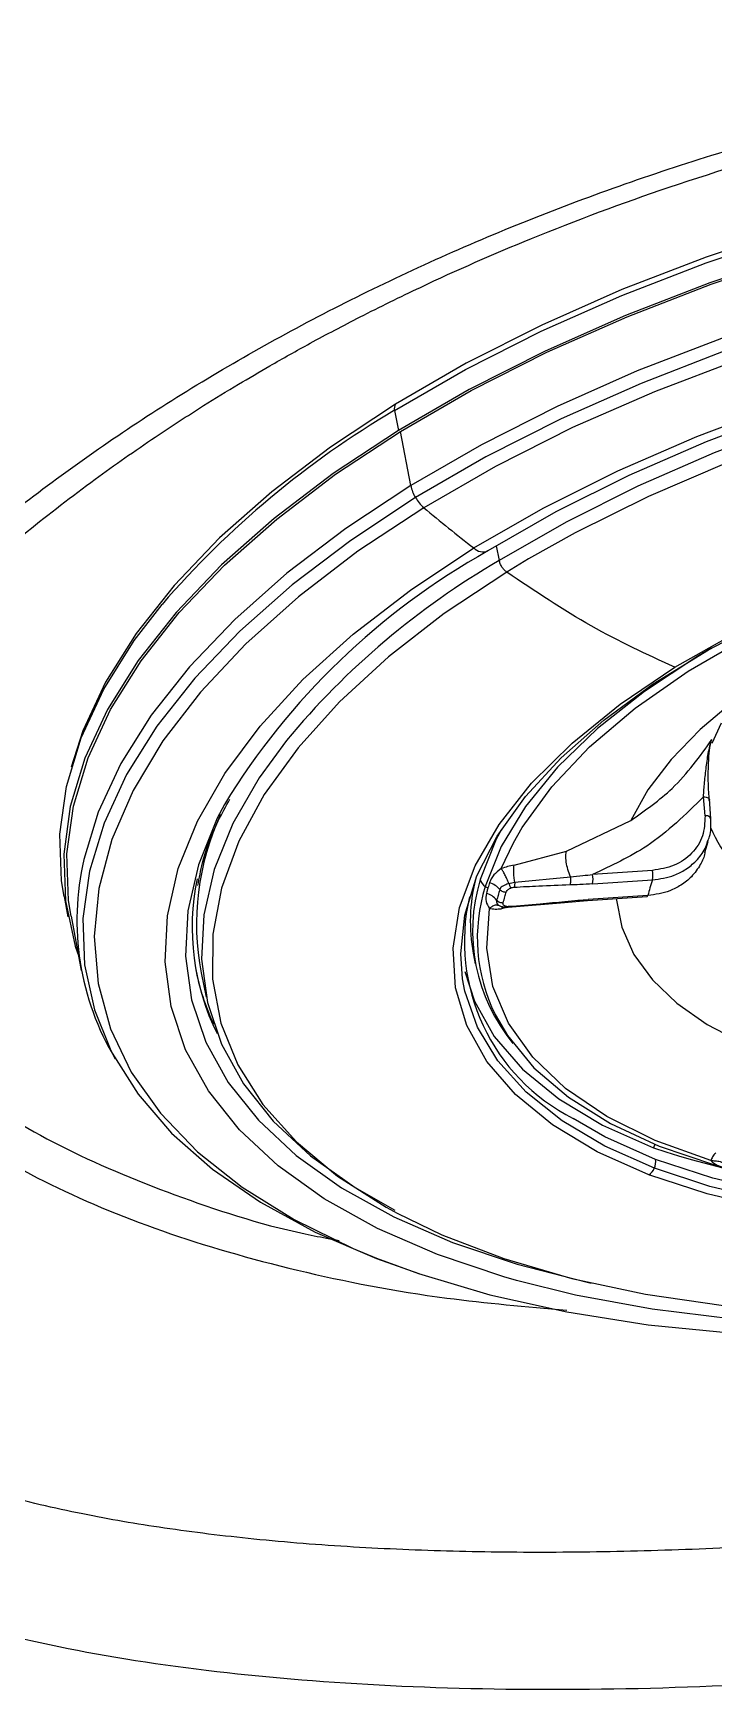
# Model space of a CAD drawing. Extents: x 939 to 1039, y 781 to 934.
# Drawn here: x 960.047 to 961.186, y 872.638 to 875.413 of the extents above; entities that cross this region are included whole.
import ezdxf

# ---------------------------------------------------------------- set-up
doc = ezdxf.new("R2010")
doc.units = 0
doc.header["$MEASUREMENT"] = 0
doc.layers.add('1', color=4, linetype='Continuous')

# ---------------------------------------------------------------- blocks, each defined once
blk = doc.blocks.new('Envoy')
at = {"layer": '1', "color": 3, "linetype": 'Continuous', "lineweight": 25}
for p, q in [((21.9982, 75.6069), (22.0046, 75.5731)), ((22.0254, 75.4809), (22.0083, 75.5717)), ((22.1685, 75.3799), (22.1734, 75.3554)), ((22.2226, 75.3579), (22.186, 75.3358)), ((22.5449, 75.0827), (22.5292, 75.0489)), ((22.5179, 74.9275), (22.5153, 74.9596)), ((22.5278, 74.9227), (22.5251, 74.9559)), ((22.2858, 74.8685), (22.3937, 74.9197)), ((22.5175, 74.8661), (22.523, 74.8848)), ((22.1768, 74.8391), (22.1971, 74.8825)), ((22.1984, 74.8451), (22.2858, 74.8685)), ((22.4298, 74.8361), (22.3298, 74.8295)), ((22.1993, 74.8163), (22.2925, 74.8252)), ((22.3299, 74.8136), (22.4299, 74.8202)), ((21.445, 74.7922), (21.4513, 74.7584)), ((22.1703, 74.778), (22.1725, 74.7781)), ((22.1787, 74.7753), (22.177, 74.772)), ((22.1885, 74.7744), (22.177, 74.772)), ((22.1883, 74.7744), (22.2825, 74.7825)), ((22.2825, 74.7825), (22.3208, 74.7858)), ((22.321, 74.7858), (22.4211, 74.7924)), ((22.4222, 74.794), (22.3222, 74.7874)), ((21.4567, 74.7594), (21.4738, 74.6686)), ((22.1299, 74.6974), (22.1333, 74.6797)), ((21.6745, 74.6646), (21.6831, 74.6237)), ((22.4338, 74.3774), (22.4315, 74.3713))]:
    blk.add_line(p, q, dxfattribs=at)
at = {"layer": '1', "color": 3, "linetype": 'Continuous', "lineweight": 25, "flags": 128}
for points in [[(21.9982, 75.6069), (22.1167, 75.6754), (22.2438, 75.7398), (22.3784, 75.7995), (22.5196, 75.8541), (22.6663, 75.9032), (22.8173, 75.9465), (22.9715, 75.9835), (23.1278, 76.014), (23.2848, 76.0379), (23.4416, 76.0548), (23.5968, 76.0646), (23.7492, 76.0674), (23.8978, 76.063), (24.0413, 76.0516), (24.1788, 76.0331), (24.309, 76.0078), (24.4312, 75.9757), (24.5442, 75.9373), (24.6473, 75.8927), (24.6474, 75.8927)], [(24.5379, 75.9467), (24.4252, 75.985), (24.3034, 76.0169), (24.1735, 76.0422), (24.0365, 76.0606), (23.8934, 76.072), (23.7453, 76.0764), (23.5934, 76.0736), (23.4387, 76.0638), (23.2824, 76.0469), (23.1259, 76.0232), (22.9701, 75.9928), (22.8164, 75.9558), (22.6658, 75.9127), (22.5197, 75.8638), (22.3789, 75.8093), (22.2447, 75.7498), (22.118, 75.6857), (21.9999, 75.6174)], [(24.5506, 75.9035), (24.4376, 75.942), (24.3154, 75.974), (24.1851, 75.9993), (24.0477, 76.0178), (23.9042, 76.0292), (23.7556, 76.0336), (23.6031, 76.0308), (23.4479, 76.021), (23.2912, 76.0041), (23.1341, 75.9803), (22.9779, 75.9497), (22.8237, 75.9127), (22.6727, 75.8695), (22.526, 75.8203), (22.3848, 75.7657), (22.2502, 75.706), (22.1231, 75.6416), (22.0046, 75.5731)], [(22.0083, 75.5717), (22.1265, 75.64), (22.2532, 75.7042), (22.3874, 75.7637), (22.5282, 75.8182), (22.6744, 75.8671), (22.8249, 75.9102), (22.9787, 75.9472), (23.1345, 75.9776), (23.2911, 76.0013), (23.4473, 76.0182), (23.6021, 76.028), (23.7541, 76.0308), (23.9022, 76.0264), (24.0453, 76.015), (24.1823, 75.9966), (24.3122, 75.9713), (24.434, 75.9394), (24.5467, 75.9011)], [(24.5638, 75.8103), (24.4511, 75.8486), (24.3293, 75.8805), (24.1995, 75.9058), (24.0624, 75.9242), (23.9193, 75.9356), (23.7712, 75.94), (23.6192, 75.9372), (23.4645, 75.9274), (23.3082, 75.9105), (23.1516, 75.8868), (22.9958, 75.8564), (22.8421, 75.8194), (22.6915, 75.7763), (22.5453, 75.7274), (22.4045, 75.6729), (22.2703, 75.6134), (22.1436, 75.5492), (22.0254, 75.4809)], [(24.5627, 75.789), (24.4504, 75.8272), (24.3291, 75.859), (24.1996, 75.8842), (24.0631, 75.9025), (23.9205, 75.9139), (23.7729, 75.9182), (23.6214, 75.9155), (23.4672, 75.9057), (23.3115, 75.8889), (23.1555, 75.8652), (23.0002, 75.8349), (22.847, 75.7981), (22.697, 75.7552), (22.5513, 75.7064), (22.411, 75.6521), (22.2773, 75.5928), (22.151, 75.5288), (22.0333, 75.4608)], [(24.4968, 75.7892), (24.3774, 75.8247), (24.249, 75.8534), (24.1128, 75.875), (23.9697, 75.8893), (23.821, 75.8963), (23.6679, 75.8959), (23.5115, 75.888), (23.3532, 75.8728), (23.1942, 75.8504), (23.0357, 75.821), (22.8792, 75.7847), (22.7257, 75.7419), (22.5766, 75.6929), (22.4331, 75.6382), (22.2963, 75.5781), (22.1674, 75.5131), (22.0472, 75.4438)], [(22.1309, 75.3763), (22.247, 75.4431), (22.3718, 75.5056), (22.5043, 75.5632), (22.6433, 75.6155), (22.7878, 75.662), (22.9364, 75.7023), (23.0879, 75.736), (23.241, 75.763), (23.3944, 75.7829), (23.5468, 75.7956), (23.6968, 75.8009), (23.8433, 75.7989), (23.9849, 75.7896), (24.1204, 75.7729), (24.2487, 75.7491), (24.3688, 75.7184), (24.4795, 75.6811)], [(24.7193, 75.52), (24.7144, 75.5241), (24.6387, 75.5781), (24.5513, 75.6268), (24.453, 75.6696), (24.3447, 75.7061), (24.2272, 75.7362), (24.1016, 75.7595), (23.969, 75.7757), (23.8304, 75.7849), (23.687, 75.7869), (23.5402, 75.7816), (23.3911, 75.7692), (23.2409, 75.7497), (23.0911, 75.7234), (22.9428, 75.6903), (22.7973, 75.6509), (22.656, 75.6054), (22.5198, 75.5542), (22.3902, 75.4978), (22.268, 75.4367), (22.1545, 75.3713)], [(24.5666, 75.5899), (24.5334, 75.607), (24.4367, 75.6491), (24.33, 75.6851), (24.2143, 75.7147), (24.0907, 75.7376), (23.96, 75.7536), (23.8236, 75.7627), (23.6824, 75.7646), (23.5378, 75.7594), (23.391, 75.7472), (23.2432, 75.728), (23.0956, 75.7021), (22.9496, 75.6695), (22.8064, 75.6307), (22.6672, 75.5859), (22.5332, 75.5355), (22.4055, 75.48), (22.2852, 75.4198), (22.1734, 75.3554)], [(24.4277, 75.6277), (24.3763, 75.6461), (24.2623, 75.6795), (24.1395, 75.7059), (24.0089, 75.7252), (23.8716, 75.7371), (23.729, 75.7416), (23.5823, 75.7386), (23.4329, 75.7282), (23.282, 75.7104), (23.1311, 75.6855), (22.9816, 75.6535), (22.8348, 75.6149), (22.692, 75.57), (22.5545, 75.5191), (22.4235, 75.4628), (22.3003, 75.4015), (22.2226, 75.3579)], [(21.9999, 75.6174), (21.8911, 75.5455), (21.7926, 75.4705), (21.7051, 75.3931), (21.6292, 75.3137), (21.5655, 75.233), (21.5146, 75.1517), (21.4767, 75.0702), (21.4571, 75.0094)], [(22.0046, 75.5731), (21.8955, 75.501), (21.7966, 75.4258), (21.7088, 75.3481), (21.6327, 75.2685), (21.5689, 75.1876), (21.5178, 75.106), (21.4798, 75.0243), (21.4553, 74.9431), (21.4444, 74.8632), (21.4472, 74.785), (21.4636, 74.7092), (21.4695, 74.6918)], [(21.4567, 74.7594), (21.4526, 74.7859), (21.4498, 74.8639), (21.4606, 74.9436), (21.4851, 75.0245), (21.5229, 75.1059), (21.5739, 75.1873), (21.6375, 75.268), (21.7134, 75.3474), (21.801, 75.4248), (21.8995, 75.4998), (22.0083, 75.5717)], [(22.0254, 75.4809), (21.9166, 75.409), (21.8181, 75.334), (21.7306, 75.2566), (21.6547, 75.1772), (21.591, 75.0965), (21.5401, 75.0151), (21.5022, 74.9337), (21.4781, 74.8544)], [(22.4673, 75.1765), (22.5694, 75.2344), (22.6805, 75.2876), (22.7993, 75.3354), (22.9242, 75.3772), (23.0538, 75.4126), (23.1863, 75.441), (23.32, 75.4621), (23.4534, 75.4757), (23.5848, 75.4815), (23.7124, 75.4795), (23.8347, 75.4697), (23.9501, 75.4523), (24.0572, 75.4275), (24.1345, 75.403)], [(22.0333, 75.4608), (21.9249, 75.3891), (21.8267, 75.3144), (21.7394, 75.2372), (21.6638, 75.1581), (21.6004, 75.0777), (21.5496, 74.9966), (21.5119, 74.9155), (21.4875, 74.8349), (21.4767, 74.7554), (21.4795, 74.6777), (21.4958, 74.6024), (21.522, 74.5373)], [(22.0472, 75.4438), (21.937, 75.3708), (21.8374, 75.2946), (21.7493, 75.2157), (21.6735, 75.135), (21.6105, 75.053), (21.5608, 74.9703), (21.5249, 74.8877), (21.503, 74.8057), (21.4954, 74.7252), (21.502, 74.6466), (21.5228, 74.5707), (21.5576, 74.4981), (21.6063, 74.4293), (21.6683, 74.3649), (21.7432, 74.3054), (21.8303, 74.2512), (21.929, 74.203), (21.968, 74.1868)], [(22.2026, 74.1492), (22.1809, 74.1554), (22.0702, 74.1928), (21.9698, 74.2365), (21.8806, 74.2862), (21.8032, 74.3414), (21.7384, 74.4018), (21.6866, 74.4667), (21.6485, 74.5356), (21.6242, 74.6079), (21.614, 74.683), (21.6179, 74.7603), (21.636, 74.8391), (21.6681, 74.9188), (21.7139, 74.9986), (21.773, 75.0779), (21.8449, 75.1559), (21.9291, 75.2321), (22.0247, 75.3058), (22.1309, 75.3763)], [(22.186, 75.3358), (22.0815, 75.2664), (21.9879, 75.1937), (21.906, 75.1186), (21.8366, 75.0416), (21.7802, 74.9634), (21.7373, 74.8849), (21.7084, 74.8066), (21.6938, 74.7293), (21.6935, 74.6537), (21.7075, 74.5805), (21.7358, 74.5103), (21.778, 74.4438), (21.8339, 74.3816), (21.9028, 74.3242), (21.9842, 74.2721), (22.0028, 74.262)], [(22.1121, 74.6544), (22.1089, 74.6966), (22.1157, 74.7613), (22.1362, 74.8273), (22.1702, 74.8937), (22.2173, 74.9598), (22.277, 75.0248), (22.3485, 75.088), (22.4311, 75.1485), (22.5237, 75.2057), (22.6252, 75.2589), (22.7346, 75.3075), (22.8161, 75.3389)], [(22.1971, 74.8825), (22.2117, 74.9078), (22.2612, 74.9762), (22.3246, 75.0433), (22.4011, 75.1081), (22.4897, 75.1699), (22.589, 75.2276), (22.6979, 75.2807), (22.8147, 75.3283)], [(21.445, 74.7922), (21.4408, 74.8188), (21.438, 74.897), (21.4489, 74.9769), (21.4734, 75.0581), (21.5114, 75.1397), (21.5625, 75.2214), (21.609, 75.2819)], [(22.8734, 75.2876), (22.7872, 75.251), (22.7068, 75.2107), (22.6332, 75.1671), (22.5672, 75.1208), (22.5096, 75.0723), (22.4611, 75.0222), (22.4223, 74.9712), (22.3937, 74.9197)], [(22.5289, 75.2086), (22.506, 75.1951), (22.4165, 75.136), (22.3379, 75.0738), (22.2711, 75.0092), (22.2172, 74.9431), (22.1767, 74.8761), (22.1501, 74.8093)], [(22.4237, 74.3262), (22.3372, 74.3649), (22.2626, 74.4098), (22.2009, 74.4605), (22.1529, 74.5161), (22.1191, 74.5761), (22.1001, 74.6397), (22.0961, 74.706), (22.107, 74.7743), (22.1329, 74.8437), (22.1732, 74.9133), (22.2276, 74.9822), (22.2954, 75.0496), (22.3756, 75.1147), (22.4673, 75.1765)], [(22.6277, 74.2825), (22.5259, 74.3066), (22.4331, 74.3373)], [(21.8171, 75.0538), (21.7715, 74.9914), (21.7274, 74.9145), (21.6965, 74.8377), (21.679, 74.7618), (21.6752, 74.6873), (21.6851, 74.6149), (21.7085, 74.5452), (21.7452, 74.4788), (21.7951, 74.4162), (21.8575, 74.3581), (21.9321, 74.3049), (21.9987, 74.2668)], [(21.7134, 74.9467), (21.7015, 74.9235), (21.6701, 74.8455), (21.6524, 74.7684), (21.6485, 74.6927), (21.6585, 74.6192), (21.6823, 74.5484), (21.7196, 74.481), (21.7702, 74.4175), (21.8337, 74.3584), (21.9094, 74.3043), (21.9968, 74.2557), (22.095, 74.2129), (22.2034, 74.1763), (22.3208, 74.1463), (22.3275, 74.1449)], [(22.177, 74.9046), (22.1685, 74.8884), (22.1417, 74.8212)], [(22.3208, 74.7858), (22.3209, 74.7858), (22.321, 74.7858)], [(22.3689, 74.7889), (22.3689, 74.7889), (22.3786, 74.741), (22.399, 74.6955), (22.4299, 74.6529), (22.4708, 74.6136), (22.5212, 74.5782), (22.5807, 74.5472), (22.6484, 74.5207)], [(22.5276, 74.3499), (22.4347, 74.3836), (22.3533, 74.4241), (22.2846, 74.4708), (22.2295, 74.5231), (22.1887, 74.5802), (22.1629, 74.6414), (22.1524, 74.7058), (22.1572, 74.7726)], [(22.1158, 74.6669), (22.132, 74.617), (22.1651, 74.558), (22.2123, 74.5033), (22.273, 74.4536), (22.3463, 74.4094), (22.4315, 74.3713)], [(22.4331, 74.3373), (22.3503, 74.3741), (22.2785, 74.4167), (22.2185, 74.4645), (22.1711, 74.5171), (22.1368, 74.5737), (22.116, 74.6338), (22.1121, 74.6544)], [(22.1666, 74.5948), (22.187, 74.5597), (22.2315, 74.5056), (22.2892, 74.4563), (22.3595, 74.4123), (22.4414, 74.3743), (22.5339, 74.3427), (22.5626, 74.3348)], [(24.0941, 74.5673), (23.9937, 74.5104), (23.8845, 74.4581), (23.7677, 74.4111), (23.6448, 74.37), (23.5175, 74.3352), (23.3872, 74.3073), (23.2557, 74.2865), (23.1245, 74.2732), (22.9954, 74.2675), (22.87, 74.2694), (22.7497, 74.279), (22.6362, 74.2962), (22.5309, 74.3206), (22.4351, 74.352)], [(21.522, 74.5373), (21.5257, 74.53), (21.5688, 74.4611), (21.6247, 74.3962), (21.6932, 74.3358), (21.7737, 74.2804), (21.8654, 74.2303), (21.9679, 74.186), (22.0386, 74.1609)], [(24.1111, 74.5451), (24.009, 74.4872), (23.8979, 74.4341), (23.7791, 74.3863), (23.6542, 74.3444), (23.5246, 74.3091), (23.3922, 74.2807), (23.2584, 74.2595), (23.125, 74.246), (22.9936, 74.2402), (22.866, 74.2421), (22.7437, 74.2519), (22.6283, 74.2693), (22.5212, 74.2942), (22.4237, 74.3262)], [(21.968, 74.1868), (22.0385, 74.1609), (22.1579, 74.1254), (22.2863, 74.0967), (22.4225, 74.0751), (22.5656, 74.0608), (22.7143, 74.0538), (22.8674, 74.0542), (23.0238, 74.062), (23.1821, 74.0772), (23.3412, 74.0996), (23.4996, 74.1291), (23.6562, 74.1654), (23.8096, 74.2082), (23.9587, 74.2572), (24.1022, 74.3119), (24.239, 74.372), (24.368, 74.437), (24.4881, 74.5062)], [(22.0028, 74.262), (22.0773, 74.2259), (22.1813, 74.186), (22.2952, 74.1527), (22.4181, 74.1262), (22.5487, 74.107), (22.686, 74.095), (22.8286, 74.0905), (22.9753, 74.0935), (23.1247, 74.1039), (23.2756, 74.1217), (23.4264, 74.1466), (23.5759, 74.1786), (23.7228, 74.2172), (23.8656, 74.2621), (24.0031, 74.313), (24.134, 74.3693), (24.2572, 74.4306), (24.3716, 74.4963)], [(24.4188, 74.4975), (24.3027, 74.4307), (24.1779, 74.3683), (24.0454, 74.3106), (23.9064, 74.2584), (23.7619, 74.2119), (23.6133, 74.1716), (23.4618, 74.1378), (23.3087, 74.1109), (23.1553, 74.091), (23.0029, 74.0783), (22.8529, 74.0729), (22.7064, 74.0749), (22.5648, 74.0843), (22.4293, 74.1009), (22.3009, 74.1247), (22.2026, 74.1492)], [(22.4351, 74.352), (22.35, 74.3901), (22.2973, 74.4205)]]:
    blk.add_lwpolyline(points, dxfattribs=at)
at = {"layer": '1', "color": 3, "linetype": 'Continuous', "lineweight": 25}
for centre, radius, start, end in [((22.7976, 74.2542), 1.5713, 120.5803, 139.1533), ((22.0103, 75.6104), 0.0125, 146.0161, 195.8747), ((22.0879, 75.4936), 0.0638, 191.5062, 211.0154), ((22.0911, 75.4944), 0.0669, 210.1234, 229.0128), ((23.378, 77.0082), 2.0538, 229.6122, 232.6119), ((22.7436, 74.318), 1.2069, 119.2204, 148.6037), ((22.1465, 75.3915), 0.0217, 224.3324, 291.5039), ((22.8495, 74.1955), 1.3426, 120.2356, 140.2598), ((22.1033, 74.7467), 0.4366, 155.1848, 190.8396), ((22.5202, 74.9202), 0.00762, 10.3969, 107.8044), ((22.525, 74.9224), 0.00287, 339.1691, 343.5752), ((22.7473, 75.0021), 0.2395, 203.0874, 237.8742), ((21.9182, 74.7526), 0.4517, 166.9833, 210.9448), ((22.2887, 74.8213), 0.0418, 349.4125, 11.2986), ((22.3888, 74.8279), 0.0418, 349.4045, 11.3065), ((22.0607, 74.741), 0.4013, 168.387, 206.3822), ((22.4183, 74.7506), 0.2933, 166.0864, 190.4446), ((22.4246, 74.7346), 0.2958, 162.9746, 219.5324), ((22.4249, 74.7226), 0.2882, 162.4845, 206.3205), ((22.16, 74.8252), 0.0187, 192.2138, 237.8446), ((22.1626, 74.8284), 0.0228, 236.5813, 249.2365), ((22.4998, 74.7057), 0.3598, 162.1819, 163.6471), ((22.6874, 74.7304), 0.2727, 160.7765, 166.5156), ((22.4483, 74.7175), 0.3332, 167.1097, 243.0517), ((22.3203, 74.7875), 0.00187, 293.1626, 357.8549), ((22.4203, 74.7941), 0.00186, 292.9274, 358.0902), ((22.0543, 74.7469), 0.3964, 190.7684, 205.1441), ((22.9676, 76.0044), 1.7188, 251.8253, 275.2238), ((22.4112, 74.3462), 0.0236, 301.9543, 337.6797), ((22.4097, 74.348), 0.0257, 335.4453, 9.1534)]:
    blk.add_arc(centre, radius, start, end, dxfattribs=at)
for points, knots in [([(20.6409, 74.0719), (20.6311, 74.114), (20.6116, 74.1982), (20.6158, 74.3381), (20.6443, 74.4853), (20.7047, 74.6552), (20.8057, 74.8464), (20.9563, 75.0546), (21.1443, 75.2569), (21.3668, 75.4489), (21.6209, 75.6266), (21.9032, 75.7866), (22.2103, 75.9259), (22.538, 76.042), (22.8815, 76.1329), (23.2353, 76.197), (23.5929, 76.2334), (23.9477, 76.2416), (24.2926, 76.2221), (24.6208, 76.1759), (24.9258, 76.1046), (25.2017, 76.0104), (25.4437, 75.8959), (25.6308, 75.7749), (25.7706, 75.6544), (25.8716, 75.5392), (25.9491, 75.4188), (25.9789, 75.3352), (25.9938, 75.2934)], [0, 0, 0, 0, 0.031505, 0.062923, 0.094225, 0.1254, 0.166749, 0.207892, 0.248881, 0.289797, 0.330727, 0.371758, 0.412968, 0.454423, 0.496153, 0.538157, 0.580393, 0.622787, 0.665256, 0.7077, 0.750031, 0.792187, 0.834132, 0.875857, 0.907026, 0.938093, 0.969077, 1, 1, 1, 1]), ([(20.7989, 74.6471), (20.809, 74.6749), (20.8277, 74.7264), (20.8641, 74.8006), (20.8997, 74.864), (20.9351, 74.9205), (20.9715, 74.9739), (21.0125, 75.0292), (21.0613, 75.0902), (21.1211, 75.1586), (21.1951, 75.2359), (21.2825, 75.3188), (21.3833, 75.4052), (21.4896, 75.4873), (21.5892, 75.5572), (21.67, 75.6098), (21.7343, 75.6492), (21.7937, 75.6841), (21.8613, 75.722), (21.945, 75.7662), (22.0671, 75.8263), (22.2378, 75.9014), (22.4629, 75.9853), (22.7134, 76.061), (22.9989, 76.128), (23.306, 76.1781), (23.627, 76.2062), (23.9036, 76.2108), (24.1323, 76.201), (24.3111, 76.1845), (24.4596, 76.1643), (24.5734, 76.1443), (24.6684, 76.1248), (24.7607, 76.1032), (24.8672, 76.0745), (24.9818, 76.0383), (25.0815, 76.0014), (25.163, 75.9672), (25.2275, 75.9374), (25.2918, 75.9048), (25.369, 75.8617), (25.461, 75.8023), (25.5608, 75.725), (25.6135, 75.6666), (25.6406, 75.6367)], [0, 0, 0, 0, 0.026118, 0.048328, 0.064861, 0.078517, 0.092694, 0.107404, 0.12265, 0.141729, 0.162624, 0.185345, 0.2099, 0.235288, 0.256486, 0.272787, 0.284173, 0.29415, 0.306727, 0.321916, 0.33973, 0.371407, 0.409104, 0.450029, 0.48972, 0.540564, 0.588946, 0.634748, 0.667314, 0.696433, 0.72106, 0.7412, 0.75484, 0.771287, 0.791405, 0.814838, 0.838838, 0.853803, 0.868737, 0.88365, 0.900652, 0.928953, 0.963553, 1, 1, 1, 1]), ([(25.7882, 75.3747), (25.7974, 75.3356), (25.8157, 75.2575), (25.8122, 75.1519), (25.7947, 75.0596), (25.7686, 74.9802), (25.7349, 74.9083), (25.6969, 74.8438), (25.6572, 74.7865), (25.6103, 74.7281), (25.5644, 74.678), (25.5219, 74.6359), (25.4847, 74.6015), (25.4435, 74.5657), (25.3979, 74.5288), (25.3477, 74.4907), (25.2862, 74.4471), (25.2028, 74.3924), (25.099, 74.3311), (24.99, 74.2732), (24.881, 74.2201), (24.7717, 74.171), (24.657, 74.1239), (24.5083, 74.0675), (24.3232, 74.0048), (24.0893, 73.9367), (23.8534, 73.8779), (23.5813, 73.8206), (23.2813, 73.7699), (22.9536, 73.7292), (22.6769, 73.7067), (22.4491, 73.6962), (22.2688, 73.6928), (22.0946, 73.6947), (21.9254, 73.7018), (21.764, 73.7147), (21.6129, 73.7332), (21.47, 73.7578), (21.3357, 73.7893), (21.2127, 73.8281), (21.1095, 73.8714), (21.0241, 73.9179), (20.9531, 73.9673), (20.8827, 74.0313), (20.8176, 74.1135), (20.7896, 74.1864), (20.7756, 74.2229)], [0, 0, 0, 0, 0.030654, 0.061321, 0.081408, 0.101879, 0.122733, 0.137418, 0.152596, 0.168263, 0.184416, 0.193534, 0.203146, 0.213248, 0.223842, 0.234924, 0.246493, 0.26261, 0.284661, 0.304205, 0.319401, 0.338793, 0.356263, 0.37182, 0.404654, 0.434861, 0.467188, 0.497941, 0.540326, 0.581979, 0.623704, 0.648547, 0.673696, 0.698305, 0.72305, 0.749042, 0.773741, 0.79779, 0.824314, 0.850183, 0.874563, 0.896059, 0.916792, 0.937371, 0.968714, 1, 1, 1, 1]), ([(22.186, 75.3358), (22.1845, 75.337), (22.1817, 75.3393), (22.1779, 75.3444), (22.1749, 75.3499), (22.1739, 75.3536), (22.1734, 75.3554)], [0, 0, 0, 0, 0.250028, 0.500011, 0.749995, 1, 1, 1, 1]), ([(22.4673, 75.1765), (22.4208, 75.1979), (22.3277, 75.2406), (22.2332, 75.3041), (22.186, 75.3358)], [0, 0, 0, 0, 0.500001, 1, 1, 1, 1]), ([(25.9938, 75.2934), (26.0036, 75.2511), (26.0232, 75.1665), (26.0192, 75.0371), (25.9907, 74.9073), (25.9294, 74.7638), (25.8255, 74.6082), (25.6686, 74.4439), (25.4707, 74.287), (25.2352, 74.1396), (24.9662, 74.0034), (24.6685, 73.8802), (24.3477, 73.7713), (24.0098, 73.6779), (23.6609, 73.6008), (23.3076, 73.5404), (22.956, 73.497), (22.6121, 73.4705), (22.2813, 73.4609), (21.9686, 73.4682), (21.6785, 73.4928), (21.415, 73.5354), (21.1821, 73.5974), (21.0004, 73.6734), (20.863, 73.7589), (20.7629, 73.8494), (20.6856, 73.9524), (20.6558, 74.0321), (20.6409, 74.0719)], [0, 0, 0, 0, 0.030869, 0.061727, 0.092599, 0.123506, 0.164789, 0.206201, 0.247763, 0.289476, 0.331326, 0.373284, 0.415305, 0.457332, 0.499309, 0.541193, 0.582954, 0.624585, 0.666109, 0.707568, 0.749026, 0.790549, 0.832189, 0.873977, 0.905425, 0.936931, 0.968468, 1, 1, 1, 1]), ([(22.3937, 74.9197), (22.4179, 74.9368), (22.4718, 74.9749), (22.509, 75.0268), (22.5295, 75.0555)], [0, 0, 0, 0, 0.447507, 1, 1, 1, 1]), ([(22.5153, 74.9596), (22.5158, 74.9675), (22.5169, 74.9834), (22.5198, 75.0092), (22.5229, 75.031), (22.526, 75.0452), (22.528, 75.052), (22.529, 75.0544), (22.5295, 75.0555)], [0, 0, 0, 0, 0.257259, 0.515305, 0.767788, 0.887982, 0.944779, 1, 1, 1, 1]), ([(22.525, 74.9535), (22.5244, 74.9629), (22.5232, 74.9807), (22.5233, 75.0078), (22.5244, 75.0318), (22.5266, 75.0449), (22.5275, 75.0508)], [0, 0, 0, 0, 0.305293, 0.576364, 0.807463, 1, 1, 1, 1]), ([(22.5275, 75.0508), (22.5281, 75.052), (22.5291, 75.0542), (22.5294, 75.0551), (22.5295, 75.0555)], [0, 0, 0, 0, 0.507116, 1, 1, 1, 1]), ([(20.9808, 74.9858), (20.9806, 74.984), (20.9745, 74.9328), (20.9975, 74.8369), (21.0529, 74.7015), (21.1496, 74.5769), (21.2804, 74.4648), (21.4441, 74.3667), (21.6399, 74.2863), (21.7958, 74.2361), (21.8915, 74.2188), (21.9056, 74.2162)], [0, 0, 0, 0, 0.004966, 0.143708, 0.282449, 0.421191, 0.559932, 0.698673, 0.837415, 0.976156, 1, 1, 1, 1]), ([(21.6691, 74.8109), (21.6714, 74.8235), (21.6779, 74.8589), (21.6958, 74.9074), (21.7159, 74.9434), (21.7226, 74.9554)], [0, 0, 0, 0, 0.267968, 0.754484, 1, 1, 1, 1]), ([(22.5153, 74.9596), (22.4855, 74.93), (22.4323, 74.8771), (22.3611, 74.8441), (22.3298, 74.8295)], [0, 0, 0, 0, 0.559793, 1, 1, 1, 1]), ([(22.5153, 74.9596), (22.5168, 74.9595), (22.5197, 74.9593), (22.5232, 74.9579), (22.5253, 74.956), (22.5251, 74.9545), (22.5251, 74.9537)], [0, 0, 0, 0, 0.2500144, 0.5000213, 0.7500342, 1, 1, 1, 1]), ([(22.5179, 74.9275), (22.5174, 74.916), (22.5165, 74.8931), (22.4972, 74.8637), (22.4676, 74.8423), (22.4424, 74.8382), (22.4298, 74.8361)], [0, 0, 0, 0, 0.2497, 0.500203, 0.750581, 1, 1, 1, 1]), ([(22.5223, 74.8845), (22.5234, 74.8872), (22.5282, 74.8988), (22.5279, 74.9116), (22.5276, 74.9214)], [0, 0, 0, 0, 0.240354, 1, 1, 1, 1]), ([(22.4299, 74.8202), (22.4424, 74.8221), (22.4624, 74.8251), (22.4864, 74.8377), (22.5044, 74.8525), (22.517, 74.8687), (22.521, 74.8806), (22.5223, 74.8845)], [0, 0, 0, 0, 0.297244, 0.472541, 0.665271, 0.892706, 1, 1, 1, 1]), ([(22.2925, 74.8252), (22.291, 74.8293), (22.2879, 74.8377), (22.2853, 74.8504), (22.2844, 74.8614), (22.2854, 74.8662), (22.2858, 74.8685)], [0, 0, 0, 0, 0.250698, 0.510509, 0.764613, 1, 1, 1, 1]), ([(22.5174, 74.8666), (22.5174, 74.8661), (22.5169, 74.8589), (22.5097, 74.8445), (22.4969, 74.8258), (22.4786, 74.8114), (22.4548, 74.7989), (22.4348, 74.7959), (22.4222, 74.794)], [0, 0, 0, 0, 0.010456, 0.18153, 0.389388, 0.566395, 0.727324, 1, 1, 1, 1]), ([(22.1768, 74.8391), (22.1722, 74.8356), (22.1624, 74.8282), (22.159, 74.8201), (22.1572, 74.8159)], [0, 0, 0, 0, 0.468067, 1, 1, 1, 1]), ([(22.1984, 74.8451), (22.1948, 74.8444), (22.1874, 74.8428), (22.1803, 74.8403), (22.1768, 74.8391)], [0, 0, 0, 0, 0.495853, 1, 1, 1, 1]), ([(22.1896, 74.8141), (22.1885, 74.8167), (22.1863, 74.8221), (22.1829, 74.8292), (22.1796, 74.8351), (22.1777, 74.8378), (22.1768, 74.8391)], [0, 0, 0, 0, 0.249704, 0.503883, 0.756035, 1, 1, 1, 1]), ([(22.1993, 74.8163), (22.1989, 74.8192), (22.1981, 74.8251), (22.1976, 74.8332), (22.1977, 74.8402), (22.1982, 74.8435), (22.1984, 74.8451)], [0, 0, 0, 0, 0.249815, 0.50424, 0.756463, 1, 1, 1, 1]), ([(22.2925, 74.8252), (22.2995, 74.8259), (22.3119, 74.8272), (22.3243, 74.8288), (22.3298, 74.8295)], [0, 0, 0, 0, 0.561451, 1, 1, 1, 1]), ([(22.1545, 74.807), (22.1541, 74.8054), (22.1532, 74.8024), (22.1524, 74.7995), (22.1521, 74.7982)], [0, 0, 0, 0, 0.56009, 1, 1, 1, 1]), ([(22.1743, 74.8043), (22.1719, 74.8067), (22.167, 74.8115), (22.1604, 74.8144), (22.1572, 74.8159)], [0, 0, 0, 0, 0.50288, 1, 1, 1, 1]), ([(22.1743, 74.8043), (22.1734, 74.801), (22.1716, 74.795), (22.1699, 74.7891), (22.1691, 74.7865)], [0, 0, 0, 0, 0.559997, 1, 1, 1, 1]), ([(22.1896, 74.8141), (22.1873, 74.8133), (22.1831, 74.8117), (22.1784, 74.8092), (22.1755, 74.8069), (22.1747, 74.8051), (22.1743, 74.8043)], [0, 0, 0, 0, 0.297169, 0.554905, 0.78967, 1, 1, 1, 1]), ([(22.1743, 74.8043), (22.175, 74.8036), (22.1764, 74.8022), (22.1792, 74.8008), (22.1822, 74.7999), (22.1842, 74.7999), (22.1852, 74.7999)], [0, 0, 0, 0, 0.245633, 0.499863, 0.754311, 1, 1, 1, 1]), ([(22.1852, 74.7999), (22.1856, 74.8007), (22.1862, 74.8022), (22.188, 74.8041), (22.1903, 74.8057), (22.192, 74.8063), (22.1929, 74.8066)], [0, 0, 0, 0, 0.316214, 0.60514, 0.810887, 1, 1, 1, 1]), ([(22.1896, 74.8141), (22.1912, 74.8146), (22.1944, 74.8155), (22.1976, 74.816), (22.1993, 74.8163)], [0, 0, 0, 0, 0.494253, 1, 1, 1, 1]), ([(22.1896, 74.8141), (22.1899, 74.8133), (22.1904, 74.8117), (22.1913, 74.8096), (22.1921, 74.8078), (22.1926, 74.807), (22.1929, 74.8066)], [0, 0, 0, 0, 0.247065, 0.500036, 0.753086, 1, 1, 1, 1]), ([(22.1984, 74.8075), (22.1974, 74.8074), (22.1955, 74.8073), (22.1937, 74.8068), (22.1929, 74.8066)], [0, 0, 0, 0, 0.557214, 1, 1, 1, 1]), ([(22.1993, 74.8163), (22.1993, 74.8154), (22.1993, 74.8136), (22.1992, 74.8112), (22.1989, 74.809), (22.1986, 74.808), (22.1984, 74.8075)], [0, 0, 0, 0, 0.24666, 0.499995, 0.753272, 1, 1, 1, 1]), ([(22.2915, 74.8118), (22.2742, 74.8111), (22.2433, 74.81), (22.2121, 74.8083), (22.1984, 74.8075)], [0, 0, 0, 0, 0.559994, 1, 1, 1, 1]), ([(22.2925, 74.8252), (22.2926, 74.824), (22.2928, 74.8214), (22.2927, 74.8175), (22.2923, 74.8141), (22.2918, 74.8125), (22.2915, 74.8118)], [0, 0, 0, 0, 0.2431995, 0.5000198, 0.7569365, 1, 1, 1, 1]), ([(22.3299, 74.8136), (22.3227, 74.8132), (22.3098, 74.8124), (22.2971, 74.812), (22.2915, 74.8118)], [0, 0, 0, 0, 0.560021, 1, 1, 1, 1]), ([(20.952, 74.7955), (20.9693, 74.7488), (21.0041, 74.6554), (21.1044, 74.5282), (21.2381, 74.4131), (21.4064, 74.3129), (21.6053, 74.229), (21.8324, 74.1637), (22.0601, 74.119), (22.2186, 74.1054), (22.2864, 74.0996)], [0, 0, 0, 0, 0.129092, 0.258185, 0.387277, 0.516369, 0.645462, 0.774555, 0.903647, 1, 1, 1, 1]), ([(22.1521, 74.7982), (22.1512, 74.7934), (22.1495, 74.7843), (22.1548, 74.7763), (22.1572, 74.7726)], [0, 0, 0, 0, 0.529798, 1, 1, 1, 1]), ([(22.1691, 74.7865), (22.1667, 74.789), (22.1618, 74.7938), (22.1553, 74.7967), (22.1521, 74.7982)], [0, 0, 0, 0, 0.5028169, 1, 1, 1, 1]), ([(22.1703, 74.7778), (22.1695, 74.7778), (22.1669, 74.7781), (22.1624, 74.7764), (22.159, 74.7738), (22.1572, 74.7726)], [0, 0, 0, 0, 0.183806, 0.598664, 1, 1, 1, 1]), ([(22.1691, 74.7865), (22.169, 74.7856), (22.1686, 74.7835), (22.1699, 74.7801), (22.1729, 74.777), (22.1764, 74.776), (22.1783, 74.7755)], [0, 0, 0, 0, 0.210837, 0.445761, 0.703495, 1, 1, 1, 1]), ([(22.1691, 74.7865), (22.1698, 74.7858), (22.1712, 74.7845), (22.174, 74.783), (22.177, 74.7821), (22.179, 74.7821), (22.18, 74.7821)], [0, 0, 0, 0, 0.245712, 0.499967, 0.754325, 1, 1, 1, 1]), ([(22.1713, 74.7788), (22.1726, 74.7778), (22.1753, 74.7758), (22.1788, 74.7751), (22.1805, 74.7747)], [0, 0, 0, 0, 0.503332, 1, 1, 1, 1]), ([(22.1783, 74.7755), (22.1787, 74.7752), (22.1796, 74.7747), (22.181, 74.7747), (22.1825, 74.7752), (22.1835, 74.7759), (22.184, 74.7763)], [0, 0, 0, 0, 0.246939, 0.500002, 0.752941, 1, 1, 1, 1]), ([(22.184, 74.7763), (22.1831, 74.7765), (22.1813, 74.7771), (22.1797, 74.7792), (22.1799, 74.781), (22.18, 74.7821)], [0, 0, 0, 0, 0.243393, 0.515976, 1, 1, 1, 1]), ([(22.18, 74.7821), (22.181, 74.7855), (22.1827, 74.7914), (22.1845, 74.7973), (22.1852, 74.7999)], [0, 0, 0, 0, 0.559988, 1, 1, 1, 1]), ([(22.1804, 74.7747), (22.1817, 74.7746), (22.1841, 74.7742), (22.1869, 74.7743), (22.1883, 74.7744)], [0, 0, 0, 0, 0.50289, 1, 1, 1, 1]), ([(22.184, 74.7763), (22.1849, 74.7761), (22.1865, 74.7759), (22.1884, 74.776), (22.1892, 74.776)], [0, 0, 0, 0, 0.562642, 1, 1, 1, 1]), ([(22.1872, 74.7752), (22.1874, 74.7749), (22.1878, 74.7744), (22.1883, 74.7743), (22.1888, 74.7748), (22.1891, 74.7756), (22.1892, 74.776)], [0, 0, 0, 0, 0.246683, 0.50003, 0.753355, 1, 1, 1, 1]), ([(22.1892, 74.776), (22.2068, 74.7774), (22.2381, 74.7798), (22.2696, 74.7828), (22.2834, 74.7841)], [0, 0, 0, 0, 0.559995, 1, 1, 1, 1]), ([(22.2834, 74.7841), (22.2907, 74.7848), (22.3036, 74.7861), (22.3165, 74.787), (22.3222, 74.7874)], [0, 0, 0, 0, 0.560001, 1, 1, 1, 1]), ([(22.1572, 74.7726), (22.1603, 74.7721), (22.1664, 74.7711), (22.1735, 74.7717), (22.177, 74.772)], [0, 0, 0, 0, 0.504214, 1, 1, 1, 1]), ([(22.5357, 74.3627), (22.5338, 74.3606), (22.5299, 74.3563), (22.5284, 74.352), (22.5276, 74.3499)], [0, 0, 0, 0, 0.495764, 1, 1, 1, 1]), ([(22.5276, 74.3499), (22.5279, 74.3499), (22.5282, 74.3499), (22.5286, 74.35), (22.5288, 74.35)], [0, 0, 0, 0, 0.5594551, 1, 1, 1, 1]), ([(22.5276, 74.3499), (22.5308, 74.3472), (22.5376, 74.3414), (22.55, 74.3383), (22.5566, 74.3366)], [0, 0, 0, 0, 0.470034, 1, 1, 1, 1]), ([(22.5288, 74.35), (22.5315, 74.3499), (22.5371, 74.3499), (22.5455, 74.3478), (22.5535, 74.3445), (22.558, 74.3412), (22.5603, 74.3396)], [0, 0, 0, 0, 0.2448959, 0.4971656, 0.7508324, 1, 1, 1, 1])]:
    blk.add_open_spline(points, degree=3, knots=knots, dxfattribs=at)

msp = doc.modelspace()

# ---------------------------------------------------------------- block references
at = {"layer": '1'}
msp.add_blockref('Envoy', (938.6538, 799.1744), dxfattribs=at)

doc.saveas('drawing.dxf')
